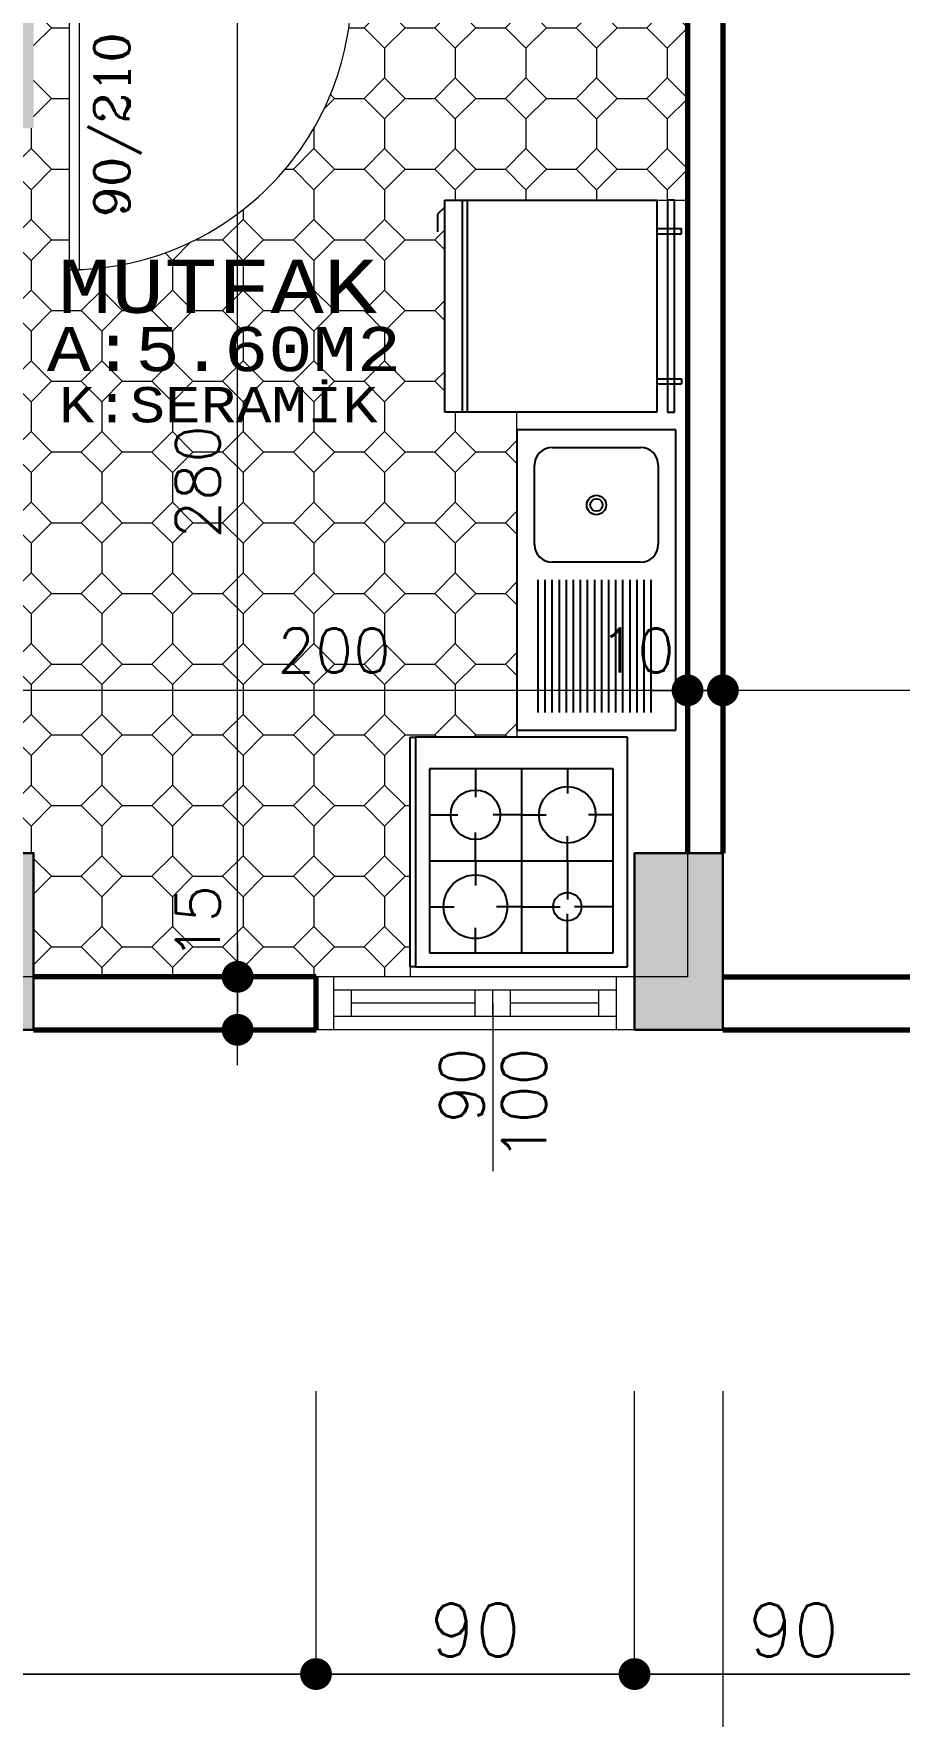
# Model space of a CAD drawing. Header units: millimetres. Extents: x 35860 to 71103, y -11298 to -8385.
# Drawn here: x 43605.8 to 43850.7, y -10817.6 to -10341.7 of the extents above; entities that cross this region are included whole.
import ezdxf
from ezdxf.enums import TextEntityAlignment as Align

# ---------------------------------------------------------------- set-up
doc = ezdxf.new("R2010")
doc.units = ezdxf.units.MM
doc.header["$MEASUREMENT"] = 0
doc.layers.get('0').update_dxf_attribs({"lineweight": 15})
doc.layers.get('Defpoints').update_dxf_attribs({"lineweight": 20})
for name, color, linetype, lineweight in [('02', 2, 'Continuous', 20), ('03_Yazı', 1, 'Continuous', 30), ('07', 3, 'Continuous', 70), ('Aks&Tefriş', 5, 'Continuous', 20), ('Kolon', 6, 'Continuous', 30), ('Ölçü', 140, 'Continuous', 20)]:
    doc.layers.add(name, color=color, linetype=linetype, lineweight=lineweight)
doc.layers.add('Lay_X', color=45, linetype='Continuous', lineweight=13, plot=False)
doc.layers.add('M-TEF', color=63, linetype='Continuous')
doc.styles.add('0', font='txt.shx')
doc.styles.add('C', font='')
doc.styles.add('ROMANC', font='romanc', dxfattribs={"height": 0.11})
doc.styles.get('C').set_extended_font_data('Courier New Tur')
doc.dimstyles.new('2', dxfattribs={"dimtxt": 12.5, "dimasz": 1, "dimexe": 0, "dimexo": 0, "dimgap": 5, "dimtad": 1, "dimdec": 0, "dimlfac": -1, "dimzin": 12, "dimdsep": 46, "dimtxsty": '0', "dimblk": 'DOT', "dimcen": 2.5, "dimse1": 1, "dimse2": 1, "dimclrd": 256, "dimclrt": 1, "dimadec": 0, "dimazin": 0, "dimtfac": 1, "dimtdec": 0, "dimtmove": 0, "dimatfit": 0, "dimldrblk": 'DOT', "dimfxl": 1, "dimtolj": 1, "dimtzin": 0, "dimlwd": -1, "dimarcsym": 0})
doc.dimstyles.new('_VI80I', dxfattribs={"dimtxt": 15, "dimasz": 1, "dimexe": 0, "dimexo": 100, "dimgap": 5, "dimtad": 1, "dimdec": 0, "dimlfac": -1, "dimzin": 12, "dimdsep": 46, "dimtxsty": '0', "dimblk1": 'DOT80_2', "dimblk2": 'DOT80_1', "dimsah": 1, "dimcen": 2.5, "dimse1": 1, "dimse2": 1, "dimclrd": 256, "dimclrt": 1, "dimadec": 8, "dimazin": 0, "dimtfac": 1, "dimtdec": 0, "dimtmove": 0, "dimatfit": 0, "dimldrblk": 'DOT', "dimfxl": 1, "dimtolj": 1, "dimtzin": 0, "dimlwd": -1, "dimarcsym": 0})

# ---------------------------------------------------------------- blocks, each defined once
blk = doc.blocks.new('DOT')
at = {"color": 0}
blk.add_line((-10, 0), (10, 0), dxfattribs=at)
at = {"color": 0, "const_width": 4.5}
blk.add_lwpolyline([(-2.25, 0, 1), (2.25, 0, 1)], format="xyb", close=True, dxfattribs=at)
blk = doc.blocks.new('*D729')
at = {"layer": 'Defpoints', "color": 0, "transparency": 16777216}
for p in [(43800.76, -10527.4), (43800.76, -10623.42), (44050.76, -10623.42)]:
    blk.add_point(p, dxfattribs=at)
at = {"layer": 'Ölçü', "transparency": 16777216}
blk.add_line((44049.76, -10527.4), (43801.76, -10527.4), dxfattribs=at)
at = {"layer": 'Ölçü', "transparency": 16777216, "rotation": 180}
blk.add_blockref('DOT', (43800.76, -10527.4), dxfattribs=at)
at = {"layer": 'Ölçü', "transparency": 16777216}
blk.add_blockref('DOT', (44050.76, -10527.4), dxfattribs=at)
at = {"layer": 'Ölçü', "color": 1, "transparency": 16777216, "insert": (43925.76, -10516.15), "char_height": 12.5, "attachment_point": 5, "style": '0'}
blk.add_mtext('\\A1;250', dxfattribs=at)
blk = doc.blocks.new('*D762')
at = {"layer": 'Defpoints', "color": 0, "transparency": 16777216}
for p in [(43790.76, -10527.4), (43790.76, -10573.42), (43800.76, -10573.42)]:
    blk.add_point(p, dxfattribs=at)
at = {"layer": 'Ölçü', "transparency": 16777216}
for p, q in [((43789.76, -10527.4), (43764.17, -10527.4)), ((43800.76, -10527.4), (43790.76, -10527.4)), ((43801.76, -10527.4), (43802.76, -10527.4))]:
    blk.add_line(p, q, dxfattribs=at)
blk.add_blockref('DOT', (43790.76, -10527.4), dxfattribs=at)
at = {"layer": 'Ölçü', "transparency": 16777216, "rotation": 180}
blk.add_blockref('DOT', (43800.76, -10527.4), dxfattribs=at)
at = {"layer": 'Ölçü', "color": 1, "transparency": 16777216, "insert": (43776.46, -10516.15), "char_height": 12.5, "attachment_point": 5, "style": '0'}
blk.add_mtext('\\A1;10', dxfattribs=at)
blk = doc.blocks.new('*D763')
at = {"layer": 'Defpoints', "color": 0, "transparency": 16777216}
for p in [(43590.76, -10527.4), (43590.76, -10573.42), (43790.76, -10573.42)]:
    blk.add_point(p, dxfattribs=at)
at = {"layer": 'Ölçü', "transparency": 16777216}
blk.add_line((43789.76, -10527.4), (43591.76, -10527.4), dxfattribs=at)
at = {"layer": 'Ölçü', "transparency": 16777216, "rotation": 180}
blk.add_blockref('DOT', (43590.76, -10527.4), dxfattribs=at)
at = {"layer": 'Ölçü', "transparency": 16777216}
blk.add_blockref('DOT', (43790.76, -10527.4), dxfattribs=at)
at = {"layer": 'Ölçü', "color": 1, "transparency": 16777216, "insert": (43690.76, -10516.15), "char_height": 12.5, "attachment_point": 5, "style": '0'}
blk.add_mtext('\\A1;200', dxfattribs=at)
blk = doc.blocks.new('*D767')
at = {"layer": 'Defpoints', "color": 0, "transparency": 16777216}
for p in [(43613.64, -10608.42), (43663.46, -10608.42), (43610.64, -10623.42)]:
    blk.add_point(p, dxfattribs=at)
at = {"layer": 'Ölçü', "transparency": 16777216}
for p, q in [((43663.46, -10607.42), (43663.46, -10579.76)), ((43663.46, -10623.42), (43663.46, -10608.42)), ((43663.46, -10624.42), (43663.46, -10625.42))]:
    blk.add_line(p, q, dxfattribs=at)
for p, rotation in [((43663.46, -10608.42), 270), ((43663.46, -10623.42), 90)]:
    blk.add_blockref('DOT', p, dxfattribs=dict(at, rotation=rotation))
at = {"layer": 'Ölçü', "color": 1, "transparency": 16777216, "insert": (43652.21, -10593.09), "char_height": 12.5, "attachment_point": 5, "rotation": 90, "style": '0'}
blk.add_mtext('\\A1;15', dxfattribs=at)
blk = doc.blocks.new('*D768')
at = {"layer": 'Defpoints', "color": 0, "transparency": 16777216}
for p in [(43663.46, -10328.42), (43700.76, -10328.42), (43613.64, -10608.42)]:
    blk.add_point(p, dxfattribs=at)
at = {"layer": 'Ölçü', "transparency": 16777216}
blk.add_line((43663.46, -10607.42), (43663.46, -10329.42), dxfattribs=at)
for p, rotation in [((43663.46, -10328.42), 90), ((43663.46, -10608.42), 270)]:
    blk.add_blockref('DOT', p, dxfattribs=dict(at, rotation=rotation))
at = {"layer": 'Ölçü', "color": 1, "transparency": 16777216, "insert": (43652.21, -10468.42), "char_height": 12.5, "attachment_point": 5, "rotation": 90, "style": '0'}
blk.add_mtext('\\A1;280', dxfattribs=at)
blk = doc.blocks.new('DOT80_2')
at = {"color": 0}
blk.add_line((0, 0), (0, -80), dxfattribs=at)
blk.add_blockref('DOT', (0, 0))
blk = doc.blocks.new('DOT80_1')
at = {"color": 0}
blk.add_line((0, 0), (0, 80), dxfattribs=at)
blk.add_blockref('DOT', (0, 0))
blk = doc.blocks.new('*D801')
at = {"layer": 'Aks&Tefriş', "transparency": 16777216}
blk.add_line((43456.76, -10805.64), (43684.64, -10805.64), dxfattribs=at)
at = {"layer": 'Defpoints', "color": 0, "transparency": 16777216}
for p in [(43455.76, -10623.42), (43685.64, -10623.42), (43685.64, -10805.64)]:
    blk.add_point(p, dxfattribs=at)
at = {"layer": 'Aks&Tefriş', "transparency": 16777216, "rotation": 180}
blk.add_blockref('DOT80_2', (43455.76, -10805.64), dxfattribs=at)
at = {"layer": 'Aks&Tefriş', "transparency": 16777216}
blk.add_blockref('DOT80_1', (43685.64, -10805.64), dxfattribs=at)
at = {"layer": 'Aks&Tefriş', "color": 1, "transparency": 16777216, "insert": (43570.7, -10793.14), "char_height": 15, "attachment_point": 5, "style": '0'}
blk.add_mtext('\\A1;230', dxfattribs=at)
blk = doc.blocks.new('*D802')
at = {"layer": 'Aks&Tefriş', "transparency": 16777216}
blk.add_line((43686.64, -10805.64), (43774.76, -10805.64), dxfattribs=at)
at = {"layer": 'Defpoints', "color": 0, "transparency": 16777216}
for p in [(43685.64, -10623.42), (43775.76, -10623.42), (43775.76, -10805.64)]:
    blk.add_point(p, dxfattribs=at)
at = {"layer": 'Aks&Tefriş', "transparency": 16777216, "rotation": 180}
blk.add_blockref('DOT80_2', (43685.64, -10805.64), dxfattribs=at)
at = {"layer": 'Aks&Tefriş', "transparency": 16777216}
blk.add_blockref('DOT80_1', (43775.76, -10805.64), dxfattribs=at)
at = {"layer": 'Aks&Tefriş', "color": 1, "transparency": 16777216, "insert": (43730.7, -10793.14), "char_height": 15, "attachment_point": 5, "style": '0'}
blk.add_mtext('\\A1;90', dxfattribs=at)
blk = doc.blocks.new('*D803')
at = {"layer": 'Aks&Tefriş', "transparency": 16777216}
blk.add_line((43776.76, -10805.64), (43864.76, -10805.64), dxfattribs=at)
at = {"layer": 'Defpoints', "color": 0, "transparency": 16777216}
for p in [(43775.76, -10623.42), (43865.76, -10623.42), (43865.76, -10805.64)]:
    blk.add_point(p, dxfattribs=at)
at = {"layer": 'Aks&Tefriş', "transparency": 16777216, "rotation": 180}
blk.add_blockref('DOT80_2', (43775.76, -10805.64), dxfattribs=at)
at = {"layer": 'Aks&Tefriş', "transparency": 16777216}
blk.add_blockref('DOT80_1', (43865.76, -10805.64), dxfattribs=at)
at = {"layer": 'Aks&Tefriş', "color": 1, "transparency": 16777216, "insert": (43820.76, -10793.14), "char_height": 15, "attachment_point": 5, "style": '0'}
blk.add_mtext('\\A1;90', dxfattribs=at)

msp = doc.modelspace()

# ---------------------------------------------------------------- hatches: boundary and pattern name
h = msp.add_hatch()
h.set_pattern_fill('ANSI33', color=256, scale=30, style=0)
h.set_pattern_definition([(45, (-175, 0), (-5.3033009, 5.3033009), []), (45, (-169.697, 0), (-5.3033009, 5.3033009), [3.75, -1.875])])
h.paths.add_polyline_path([(43165.76, -9384.52), (43165.76, -9333.42), (43190.76, -9334.52), (43190.76, -9384.52)])
h.paths.add_polyline_path([(43580.76, -9402.81), (43580.76, -9351.71), (43605.76, -9352.81), (43605.76, -9402.81)])
h.paths.add_polyline_path([(44040.76, -9423.08), (44040.76, -9371.98), (44065.76, -9373.08), (44065.76, -9423.08)])
h.paths.add_polyline_path([(44065.76, -9983.42), (44005.76, -9983.42), (44005.76, -10013.42), (44065.76, -10013.42)])
h.paths.add_polyline_path([(44040.76, -9628.42), (44065.76, -9628.42), (44065.76, -9678.42), (44040.76, -9678.42)])
h.paths.add_polyline_path([(43605.76, -9638.42), (43605.76, -9678.42), (43580.76, -9678.42), (43580.76, -9638.42)])
h.paths.add_polyline_path([(43215.76, -9678.42), (43165.76, -9678.42), (43165.76, -9653.42), (43215.76, -9653.42)])
h.paths.add_polyline_path([(43205.76, -9893.42), (43165.76, -9893.42), (43165.76, -9923.42), (43205.76, -9923.42)])
h.paths.add_polyline_path([(43190.76, -10623.42), (43190.76, -10573.42), (43165.76, -10573.42), (43165.76, -10623.42)])
h.paths.add_polyline_path([(44040.76, -10368.42), (44065.76, -10368.42), (44065.76, -10318.42), (44040.76, -10318.42)])
h.paths.add_polyline_path([(43605.76, -10368.42), (43605.76, -10318.42), (43580.76, -10318.42), (43580.76, -10368.42)])
h.paths.add_polyline_path([(43505.76, -10138.42), (43480.76, -10138.42), (43480.76, -10073.42), (43505.76, -10073.42)])
h.paths.add_polyline_path([(43505.76, -9923.42), (43505.76, -9858.42), (43480.76, -9858.42), (43480.76, -9923.42)])
h.paths.add_polyline_path([(43775.76, -9873.42), (43775.76, -9878.42), (43780.76, -9878.42), (43870.76, -9878.42), (43870.76, -9858.42), (43775.76, -9858.42)])
h.paths.add_polyline_path([(43775.76, -10133.42), (43775.76, -10118.42), (43870.76, -10118.42), (43870.76, -10138.42), (43775.76, -10138.42)])
h.paths.add_polyline_path([(43215.76, -10318.42), (43165.76, -10318.42), (43165.76, -10343.42), (43215.76, -10343.42)])
h.paths.add_polyline_path([(43775.76, -10623.42), (43800.76, -10623.42), (43800.76, -10573.42), (43775.76, -10573.42)])
h.paths.add_polyline_path([(43605.76, -10623.42), (43605.76, -10573.42), (43580.76, -10573.42), (43580.76, -10623.42)])
h.paths.add_polyline_path([(44040.76, -10623.42), (44040.76, -10573.42), (44065.76, -10573.42), (44065.76, -10623.42)])
h = msp.add_hatch()
h.set_pattern_fill('SERAMIK1', color=256, scale=20, style=0, pattern_type=2)
h.set_pattern_definition([(315, (-175, 5.8), (20.000006, -4e-15), [8.20244, -20.08184]), (0, (-169.2, 0), (20, 20), [8.4, -11.6]), (45, (-160.8, 0), (0, 20.000006), [8.20244, -20.08184]), (135, (-155, 14.2), (-20.000006, 0), [8.20244, -20.08184]), (225, (-169.2, 20), (-2e-15, -20.000006), [8.20244, -20.08184]), (270, (-175, 14.2), (20, -20), [8.4, -11.6])])
h.paths.add_polyline_path([(43742.48, -10453.67), (43742.48, -10448.75), (43722.04, -10448.75), (43722.04, -10388.75), (43782.04, -10388.75), (43790.76, -10388.75), (43790.76, -10328.42), (43695.76, -10328.42, -0.40327), (43618.76, -10408.37), (43618.76, -10408.42), (43615.76, -10408.42), (43615.76, -10328.42), (43605.76, -10328.42), (43605.76, -10368.42), (43590.76, -10368.42), (43590.76, -10573.42), (43605.76, -10573.42), (43605.76, -10608.42), (43685.64, -10608.42), (43712.25, -10608.42), (43712.25, -10605.6), (43712.25, -10540.6), (43713.75, -10540.6), (43742.48, -10540.6), (43742.48, -10538.67)])
h.paths.add_polyline_path([(43673.05, -10506.77), (43708.46, -10506.77), (43708.46, -10525.52), (43673.05, -10525.52)], flags=24)
h.paths.add_polyline_path([(43642.84, -10604.55), (43642.84, -10581.63), (43661.59, -10581.63), (43661.59, -10604.55)], flags=24)
h.paths.add_polyline_path([(43642.84, -10487.17), (43642.84, -10449.67), (43661.59, -10449.67), (43661.59, -10487.17)], flags=24)
h.paths.add_polyline_path([(43607.42, -10455.2), (43708.57, -10455.2), (43708.57, -10435.37), (43607.42, -10435.37)], flags=24)
h.paths.add_polyline_path([(43603.56, -10440.95), (43715.63, -10440.95), (43715.63, -10419.88), (43603.56, -10419.88)], flags=24)

# ---------------------------------------------------------------- linework, layer by layer
for p, q in [((43782.04, -10388.75), (43790.76, -10388.75)), ((43742.48, -10453.67), (43742.48, -10448.75)), ((43742.48, -10538.67), (43742.48, -10540.6)), ((43712.25, -10605.6), (43712.25, -10608.42))]:
    msp.add_line(p, q)
at = {"layer": '02'}
for p, q in [((43775.64, -10608.42), (43685.64, -10608.42)), ((43690.64, -10623.42), (43690.64, -10608.42)), ((43770.64, -10623.42), (43770.64, -10608.42)), ((43770.64, -10612.17), (43690.64, -10612.17)), ((43695.64, -10619.67), (43695.64, -10612.17)), ((43730.64, -10619.67), (43730.64, -10612.17)), ((43735.64, -10619.67), (43735.64, -10612.17)), ((43740.64, -10619.67), (43740.64, -10612.17)), ((43765.64, -10619.67), (43765.64, -10612.17)), ((43730.64, -10615.92), (43695.64, -10615.92)), ((43735.64, -10615.92), (43735.64, -10663.42)), ((43765.64, -10615.92), (43740.64, -10615.92)), ((43770.64, -10619.67), (43690.64, -10619.67)), ((43775.64, -10623.42), (43685.64, -10623.42))]:
    msp.add_line(p, q, dxfattribs=at)
msp.add_lwpolyline([(43615.76, -10408.42, 0.414214), (43695.76, -10328.42), (43615.76, -10328.42), (43615.76, -10408.42), (43618.76, -10408.42), (43618.76, -10328.42)], format="xyb", dxfattribs=at)
at = {"layer": '07'}
for p, q in [((43800.76, -10318.42), (43800.76, -10573.42)), ((43790.76, -10328.42), (43790.76, -10573.42)), ((43685.64, -10608.42), (43605.76, -10608.42)), ((43685.64, -10623.42), (43685.64, -10608.42)), ((43800.76, -10608.42), (43865.76, -10608.42)), ((43605.76, -10623.42), (43685.64, -10623.42)), ((43800.76, -10623.42), (43865.76, -10623.42))]:
    msp.add_line(p, q, dxfattribs=at)
at = {"layer": 'Aks&Tefriş'}
for p, q in [((43800.76, -10725.64), (43800.76, -10965.64)), ((44065.76, -10805.64), (43165.76, -10805.64))]:
    msp.add_line(p, q, dxfattribs=at)
at = {"layer": 'Kolon'}
for points in [[(43605.76, -10623.42), (43605.76, -10573.42), (43580.76, -10573.42), (43580.76, -10573.42), (43580.76, -10623.42), (43580.76, -10623.42)], [(43775.76, -10623.42), (43800.76, -10623.42), (43800.76, -10623.42), (43800.76, -10573.42), (43775.76, -10573.42)]]:
    msp.add_lwpolyline(points, close=True, dxfattribs=at)
at = {"layer": 'Lay_X'}
for points in [[(43800.76, -10608.42), (43800.76, -10228.42), (44050.76, -10228.42), (44050.76, -10608.42)], [(43790.76, -10328.42), (43790.76, -10608.42), (43590.76, -10608.42), (43590.76, -10328.42)]]:
    msp.add_lwpolyline(points, close=True, dxfattribs=at)
at = {"layer": 'M-TEF'}
for p, q in [((43722.04, -10448.75), (43722.04, -10388.75)), ((43722.04, -10448.75), (43722.04, -10388.75)), ((43722.04, -10448.75), (43722.04, -10388.75)), ((43722.04, -10388.75), (43782.04, -10388.75)), ((43722.04, -10388.75), (43782.04, -10388.75)), ((43722.04, -10388.75), (43782.04, -10388.75)), ((43727.04, -10448.75), (43727.04, -10388.75)), ((43727.04, -10448.75), (43727.04, -10388.75)), ((43727.04, -10448.75), (43727.04, -10388.75)), ((43728.54, -10448.75), (43728.54, -10388.75)), ((43728.54, -10448.75), (43728.54, -10388.75)), ((43728.54, -10448.75), (43728.54, -10388.75)), ((43782.04, -10388.75), (43782.04, -10448.75)), ((43782.04, -10388.75), (43782.04, -10448.75)), ((43782.04, -10388.75), (43782.04, -10448.75)), ((43785.04, -10388.75), (43785.04, -10448.75)), ((43785.04, -10388.75), (43785.04, -10448.75)), ((43785.04, -10388.75), (43785.04, -10448.75)), ((43787.04, -10388.75), (43785.04, -10388.75)), ((43787.04, -10388.75), (43785.04, -10388.75)), ((43787.04, -10388.75), (43785.04, -10388.75)), ((43787.04, -10448.75), (43787.04, -10388.75)), ((43787.04, -10448.75), (43787.04, -10388.75)), ((43787.04, -10448.75), (43787.04, -10388.75)), ((43722.04, -10390.75), (43720.04, -10392.75)), ((43722.04, -10390.75), (43720.04, -10392.75)), ((43722.04, -10390.75), (43720.04, -10392.75)), ((43720.04, -10392.75), (43720.04, -10397.75)), ((43720.04, -10392.75), (43720.04, -10397.75)), ((43720.04, -10392.75), (43720.04, -10397.75)), ((43782.04, -10396.75), (43789.04, -10396.75)), ((43782.04, -10396.75), (43789.04, -10396.75)), ((43782.04, -10396.75), (43789.04, -10396.75)), ((43782.04, -10398.25), (43789.04, -10398.25)), ((43782.04, -10398.25), (43789.04, -10398.25)), ((43782.04, -10398.25), (43789.04, -10398.25)), ((43789.04, -10398.25), (43789.04, -10396.75)), ((43789.04, -10398.25), (43789.04, -10396.75)), ((43789.04, -10398.25), (43789.04, -10396.75)), ((43782.04, -10439.25), (43789.04, -10439.25)), ((43782.04, -10439.25), (43789.04, -10439.25)), ((43782.04, -10439.25), (43789.04, -10439.25)), ((43782.04, -10440.75), (43789.04, -10440.75)), ((43782.04, -10440.75), (43789.04, -10440.75)), ((43782.04, -10440.75), (43789.04, -10440.75)), ((43789.04, -10439.25), (43789.04, -10440.75)), ((43789.04, -10439.25), (43789.04, -10440.75)), ((43789.04, -10439.25), (43789.04, -10440.75)), ((43782.04, -10448.75), (43722.04, -10448.75)), ((43782.04, -10448.75), (43722.04, -10448.75)), ((43782.04, -10448.75), (43722.04, -10448.75)), ((43785.04, -10448.75), (43787.04, -10448.75)), ((43785.04, -10448.75), (43787.04, -10448.75)), ((43785.04, -10448.75), (43787.04, -10448.75)), ((43787.48, -10453.67), (43742.48, -10453.67)), ((43742.48, -10453.67), (43742.48, -10538.67)), ((43787.48, -10453.67), (43742.48, -10453.67)), ((43742.48, -10453.67), (43742.48, -10538.67)), ((43787.48, -10453.67), (43742.48, -10453.67)), ((43742.48, -10453.67), (43742.48, -10538.67)), ((43787.48, -10538.67), (43787.48, -10453.67)), ((43787.48, -10538.67), (43787.48, -10453.67)), ((43787.48, -10538.67), (43787.48, -10453.67)), ((43752.48, -10458.67), (43777.48, -10458.67)), ((43752.48, -10458.67), (43777.48, -10458.67)), ((43752.48, -10458.67), (43777.48, -10458.67)), ((43747.48, -10486.17), (43747.48, -10463.67)), ((43747.48, -10486.17), (43747.48, -10463.67)), ((43747.48, -10486.17), (43747.48, -10463.67)), ((43782.48, -10463.67), (43782.48, -10486.17)), ((43782.48, -10463.67), (43782.48, -10486.17)), ((43782.48, -10463.67), (43782.48, -10486.17)), ((43777.48, -10491.17), (43752.48, -10491.17)), ((43777.48, -10491.17), (43752.48, -10491.17)), ((43777.48, -10491.17), (43752.48, -10491.17)), ((43748.48, -10533.67), (43748.48, -10496.17)), ((43748.48, -10533.67), (43748.48, -10496.17)), ((43748.48, -10533.67), (43748.48, -10496.17)), ((43750.48, -10533.67), (43750.48, -10496.17)), ((43750.48, -10533.67), (43750.48, -10496.17)), ((43750.48, -10533.67), (43750.48, -10496.17)), ((43752.48, -10533.67), (43752.48, -10496.17)), ((43752.48, -10533.67), (43752.48, -10496.17)), ((43752.48, -10533.67), (43752.48, -10496.17)), ((43754.48, -10533.67), (43754.48, -10496.17)), ((43754.48, -10533.67), (43754.48, -10496.17)), ((43754.48, -10533.67), (43754.48, -10496.17)), ((43756.48, -10533.67), (43756.48, -10496.17)), ((43756.48, -10533.67), (43756.48, -10496.17)), ((43756.48, -10533.67), (43756.48, -10496.17)), ((43758.48, -10533.67), (43758.48, -10496.17)), ((43758.48, -10533.67), (43758.48, -10496.17)), ((43758.48, -10533.67), (43758.48, -10496.17)), ((43760.48, -10533.67), (43760.48, -10496.17)), ((43760.48, -10533.67), (43760.48, -10496.17)), ((43760.48, -10533.67), (43760.48, -10496.17)), ((43762.48, -10533.67), (43762.48, -10496.17)), ((43762.48, -10533.67), (43762.48, -10496.17)), ((43762.48, -10533.67), (43762.48, -10496.17)), ((43764.48, -10533.67), (43764.48, -10496.17)), ((43764.48, -10533.67), (43764.48, -10496.17)), ((43764.48, -10533.67), (43764.48, -10496.17)), ((43766.48, -10533.67), (43766.48, -10496.17)), ((43766.48, -10533.67), (43766.48, -10496.17)), ((43766.48, -10533.67), (43766.48, -10496.17)), ((43768.48, -10533.67), (43768.48, -10496.17)), ((43768.48, -10533.67), (43768.48, -10496.17)), ((43768.48, -10533.67), (43768.48, -10496.17)), ((43770.48, -10533.67), (43770.48, -10496.17)), ((43770.48, -10533.67), (43770.48, -10496.17)), ((43770.48, -10533.67), (43770.48, -10496.17)), ((43772.48, -10533.67), (43772.48, -10496.17)), ((43772.48, -10533.67), (43772.48, -10496.17)), ((43772.48, -10533.67), (43772.48, -10496.17)), ((43774.48, -10533.67), (43774.48, -10496.17)), ((43774.48, -10533.67), (43774.48, -10496.17)), ((43774.48, -10533.67), (43774.48, -10496.17)), ((43776.48, -10533.67), (43776.48, -10496.17)), ((43776.48, -10533.67), (43776.48, -10496.17)), ((43776.48, -10533.67), (43776.48, -10496.17)), ((43778.48, -10533.67), (43778.48, -10496.17)), ((43778.48, -10533.67), (43778.48, -10496.17)), ((43778.48, -10533.67), (43778.48, -10496.17)), ((43780.48, -10533.67), (43780.48, -10496.17)), ((43780.48, -10533.67), (43780.48, -10496.17)), ((43780.48, -10533.67), (43780.48, -10496.17)), ((43712.25, -10540.6), (43713.75, -10540.6)), ((43712.25, -10605.6), (43712.25, -10540.6)), ((43712.25, -10540.6), (43713.75, -10540.6)), ((43712.25, -10605.6), (43712.25, -10540.6)), ((43712.25, -10540.6), (43713.75, -10540.6)), ((43712.25, -10605.6), (43712.25, -10540.6)), ((43773.75, -10540.6), (43713.75, -10540.6)), ((43713.75, -10540.6), (43713.75, -10605.6)), ((43773.75, -10540.6), (43713.75, -10540.6)), ((43713.75, -10540.6), (43713.75, -10605.6)), ((43713.75, -10540.6), (43713.75, -10605.6)), ((43773.75, -10540.6), (43713.75, -10540.6)), ((43742.48, -10538.67), (43787.48, -10538.67)), ((43742.48, -10538.67), (43787.48, -10538.67)), ((43742.48, -10538.67), (43787.48, -10538.67)), ((43773.75, -10605.6), (43773.75, -10540.6)), ((43773.75, -10605.6), (43773.75, -10540.6)), ((43773.75, -10605.6), (43773.75, -10540.6)), ((43717.75, -10549.6), (43717.75, -10601.6)), ((43769.75, -10549.6), (43717.75, -10549.6)), ((43717.75, -10549.6), (43717.75, -10601.6)), ((43769.75, -10549.6), (43717.75, -10549.6)), ((43717.75, -10549.6), (43717.75, -10601.6)), ((43769.75, -10549.6), (43717.75, -10549.6)), ((43730.75, -10549.6), (43730.75, -10557.6)), ((43730.75, -10549.6), (43730.75, -10557.6)), ((43730.75, -10549.6), (43730.75, -10557.6)), ((43743.75, -10549.6), (43743.75, -10601.6)), ((43743.75, -10549.6), (43743.75, -10601.6)), ((43743.75, -10549.6), (43743.75, -10601.6)), ((43756.75, -10549.6), (43756.75, -10556.6)), ((43756.75, -10549.6), (43756.75, -10556.6)), ((43756.75, -10549.6), (43756.75, -10556.6)), ((43769.75, -10601.6), (43769.75, -10549.6)), ((43769.75, -10601.6), (43769.75, -10549.6)), ((43769.75, -10601.6), (43769.75, -10549.6)), ((43717.75, -10562.6), (43725.75, -10562.6)), ((43717.75, -10562.6), (43725.75, -10562.6)), ((43717.75, -10562.6), (43725.75, -10562.6)), ((43743.75, -10562.6), (43735.75, -10562.6)), ((43743.75, -10562.6), (43735.75, -10562.6)), ((43743.75, -10562.6), (43735.75, -10562.6)), ((43743.75, -10562.6), (43750.75, -10562.6)), ((43743.75, -10562.6), (43750.75, -10562.6)), ((43743.75, -10562.6), (43750.75, -10562.6)), ((43769.75, -10562.6), (43762.75, -10562.6)), ((43769.75, -10562.6), (43762.75, -10562.6)), ((43769.75, -10562.6), (43762.75, -10562.6)), ((43730.75, -10575.6), (43730.75, -10567.6)), ((43730.75, -10575.6), (43730.75, -10567.6)), ((43730.75, -10575.6), (43730.75, -10567.6)), ((43756.75, -10575.6), (43756.75, -10568.6)), ((43756.75, -10575.6), (43756.75, -10568.6)), ((43756.75, -10575.6), (43756.75, -10568.6)), ((43717.75, -10575.6), (43769.75, -10575.6)), ((43717.75, -10575.6), (43769.75, -10575.6)), ((43717.75, -10575.6), (43769.75, -10575.6)), ((43730.75, -10575.6), (43730.75, -10582.6)), ((43730.75, -10575.6), (43730.75, -10582.6)), ((43730.75, -10575.6), (43730.75, -10582.6)), ((43756.75, -10575.6), (43756.75, -10586.6)), ((43756.75, -10575.6), (43756.75, -10586.6)), ((43756.75, -10575.6), (43756.75, -10586.6)), ((43717.75, -10588.6), (43724.75, -10588.6)), ((43717.75, -10588.6), (43724.75, -10588.6)), ((43717.75, -10588.6), (43724.75, -10588.6)), ((43743.75, -10588.6), (43736.75, -10588.6)), ((43743.75, -10588.6), (43736.75, -10588.6)), ((43743.75, -10588.6), (43736.75, -10588.6)), ((43743.75, -10588.6), (43754.75, -10588.6)), ((43743.75, -10588.6), (43754.75, -10588.6)), ((43743.75, -10588.6), (43754.75, -10588.6)), ((43769.75, -10588.6), (43758.75, -10588.6)), ((43769.75, -10588.6), (43758.75, -10588.6)), ((43769.75, -10588.6), (43758.75, -10588.6)), ((43756.75, -10601.6), (43756.75, -10590.6)), ((43756.75, -10601.6), (43756.75, -10590.6)), ((43756.75, -10601.6), (43756.75, -10590.6)), ((43730.75, -10601.6), (43730.75, -10594.6)), ((43730.75, -10601.6), (43730.75, -10594.6)), ((43730.75, -10601.6), (43730.75, -10594.6)), ((43717.75, -10601.6), (43769.75, -10601.6)), ((43717.75, -10601.6), (43769.75, -10601.6)), ((43717.75, -10601.6), (43769.75, -10601.6)), ((43713.75, -10605.6), (43712.25, -10605.6)), ((43713.75, -10605.6), (43712.25, -10605.6)), ((43713.75, -10605.6), (43712.25, -10605.6)), ((43713.75, -10605.6), (43773.75, -10605.6)), ((43713.75, -10605.6), (43773.75, -10605.6)), ((43713.75, -10605.6), (43773.75, -10605.6))]:
    msp.add_line(p, q, dxfattribs=at)
for centre, radius in [((43764.98, -10474.97), 2.75), ((43764.98, -10474.97), 2.75), ((43764.98, -10474.97), 2.75), ((43764.98, -10474.97), 1.75), ((43764.98, -10474.97), 1.75), ((43764.98, -10474.97), 1.75), ((43730.75, -10562.6), 7), ((43730.75, -10562.6), 7), ((43730.75, -10562.6), 7), ((43756.75, -10562.6), 8), ((43756.75, -10562.6), 8), ((43756.75, -10562.6), 8), ((43730.75, -10588.6), 9), ((43730.75, -10588.6), 9), ((43730.75, -10588.6), 9), ((43756.75, -10588.6), 4), ((43756.75, -10588.6), 4), ((43756.75, -10588.6), 4)]:
    msp.add_circle(centre, radius, dxfattribs=at)
for centre, start, end in [((43752.48, -10463.67), 90, 180), ((43752.48, -10463.67), 90, 180), ((43752.48, -10463.67), 90, 180), ((43777.48, -10463.67), 0, 90), ((43777.48, -10463.67), 0, 90), ((43777.48, -10463.67), 0, 90), ((43752.48, -10486.17), 180, 270), ((43752.48, -10486.17), 180, 270), ((43752.48, -10486.17), 180, 270), ((43777.48, -10486.17), 270, 0), ((43777.48, -10486.17), 270, 0), ((43777.48, -10486.17), 270, 0)]:
    msp.add_arc(centre, 5, start, end, dxfattribs=at)

# ---------------------------------------------------------------- texts
at = {"layer": '03_Yazı', "style": 'ROMANC'}
msp.add_text('90/210', height=10, rotation=90, dxfattribs=at).set_placement((43632.91, -10393.59))
msp.add_text('90/210', height=10, rotation=90, dxfattribs=at).set_placement((43632.91, -10393.59))
msp.add_text('90/210', height=10, rotation=90, dxfattribs=at).set_placement((43632.91, -10393.59))
at = {"layer": '03_Yazı', "style": '0'}
for s, p in [('90', (43733.14, -10628.42)), ('100', (43750.74, -10628.42))]:
    msp.add_text(s, height=12.5, rotation=90, dxfattribs=at).set_placement(p, align=Align.RIGHT)
at = {"layer": '03_Yazı', "style": 'C', "flags": 12}
for tag, text, height, p in [('MUTFAK', 'MUTFAK', 15, (43657.76, -10413.13)), ('K:SERAMİK', 'K:SERAMİK', 10, (43657.99, -10446.61))]:
    msp.add_attdef(tag, text=text, height=height, dxfattribs=at).set_placement(p, align=Align.MIDDLE_CENTER)
at = {"layer": '03_Yazı', "style": 'C'}
msp.add_attdef('A:5.60M2', text='A:10.00m2', height=12.5, dxfattribs=at).set_placement((43659.6, -10430.87), align=Align.MIDDLE_CENTER)

# ---------------------------------------------------------------- dimensions: what is measured, and where the dimension line sits
at = {"layer": 'Aks&Tefriş'}
for base, p1, p2, picture, middle in [((43685.64, -10805.64), (43455.76, -10623.42), (43685.64, -10623.42), '*D801', (43570.7, -10793.14)), ((43775.76, -10805.64), (43685.64, -10623.42), (43775.76, -10623.42), '*D802', (43730.7, -10793.14)), ((43865.76, -10805.64), (43775.76, -10623.42), (43865.76, -10623.42), '*D803', (43820.76, -10793.14))]:
    dim = msp.add_linear_dim(base=base, p1=p1, p2=p2, dimstyle='_VI80I', override={"dimtmove": 1}, dxfattribs=at)
    dim.commit()
    dim.dimension.update_dxf_attribs({"geometry": picture, "text_midpoint": middle})
at = {"layer": 'Ölçü'}
for base, p1, p2, angle, picture, middle in [((43663.46, -10328.42), (43613.64, -10608.42), (43700.76, -10328.42), 90, '*D768', (43652.21, -10468.42)), ((43590.76, -10527.4), (43790.76, -10573.42), (43590.76, -10573.42), 180, '*D763', (43690.76, -10516.15)), ((43790.76, -10527.4), (43800.76, -10573.42), (43790.76, -10573.42), 180, '*D762', (43776.46, -10516.15)), ((43800.76, -10527.4), (44050.76, -10623.42), (43800.76, -10623.42), 180, '*D729', (43925.76, -10516.15)), ((43663.46, -10608.42), (43610.64, -10623.42), (43613.64, -10608.42), 90, '*D767', (43652.21, -10593.09))]:
    dim = msp.add_linear_dim(base=base, p1=p1, p2=p2, angle=angle, dimstyle='2', dxfattribs=at)
    dim.commit()
    dim.dimension.update_dxf_attribs({"geometry": picture, "text_midpoint": middle})

doc.saveas('drawing.dxf')
